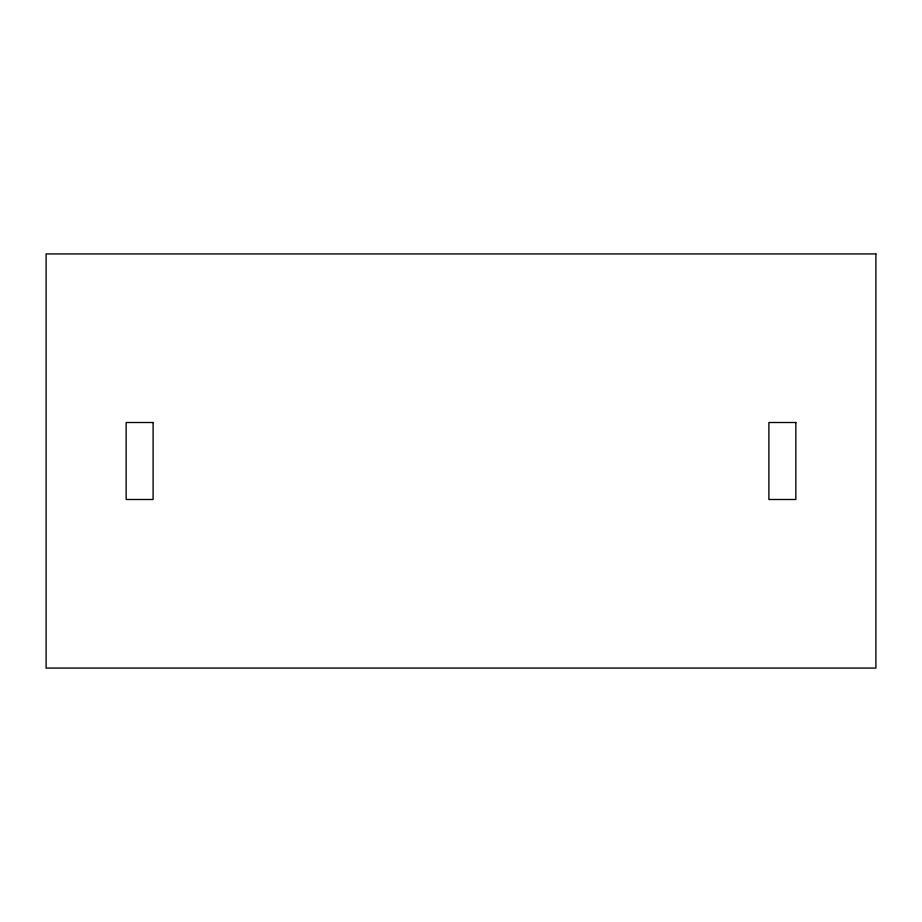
<?xml version="1.0" encoding="UTF-8"?>
<svg xmlns="http://www.w3.org/2000/svg" width="922" height="922" viewBox="0 0 922 922"><rect width="100%" height="100%" fill="white"/><g stroke="black" fill="none" stroke-linecap="round" stroke-linejoin="round"><path stroke-width="1.38" d="M875.9 253.93L46.1 253.93L46.1 668.07L875.9 668.07L875.9 253.93M153.098 422.507L126.153 422.507L126.153 499.493L153.098 499.493L153.098 422.507M795.847 422.507L768.902 422.507L768.902 499.493L795.847 499.493L795.847 422.507"/></g></svg>
